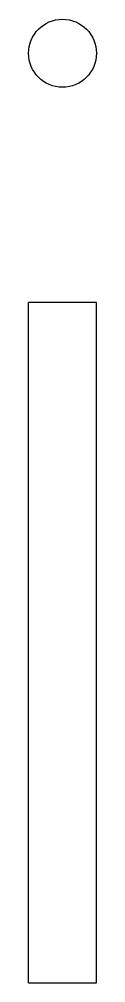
# Model space of a CAD drawing. Extents: x -0.25 to 0.25, y -3.54 to 3.54.
import ezdxf

# ---------------------------------------------------------------- set-up
doc = ezdxf.new("R2010")
doc.units = 0
doc.header["$MEASUREMENT"] = 0
doc.layers.add('VISIBLE', color=7, linetype='CONTINUOUS')

msp = doc.modelspace()

# ---------------------------------------------------------------- linework, layer by layer
at = {"layer": 'VISIBLE'}
for p, q in [((0.25, 1.4594), (-0.25, 1.4594)), ((-0.25, -3.5406), (-0.25, 1.4594)), ((0.25, -3.5406), (0.25, 1.4594)), ((-0.25, -3.5406), (0.25, -3.5406))]:
    msp.add_line(p, q, dxfattribs=at)
msp.add_circle((0, 3.2906), 0.25, dxfattribs=at)

doc.saveas('drawing.dxf')
